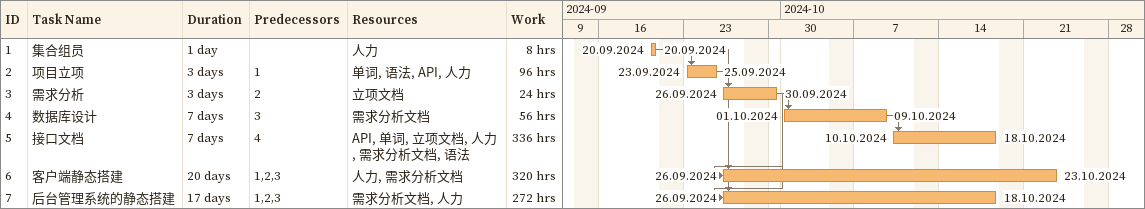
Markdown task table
| ID | Task | Duration | Start | Finish | Predecessors | Resources | Work (h) |
|---|---|---|---|---|---|---|---|
| 1 | 集合组员 | 1d | 2024-09-20 | 2024-09-20 |  | 人力 | 8 |
| 2 | 项目立项 | 3d | 2024-09-23 | 2024-09-25 | 1 | 单词, 语法, API, 人力 | 96 |
| 3 | 需求分析 | 3d | 2024-09-26 | 2024-09-30 | 2 | 立项文档 | 24 |
| 4 | 数据库设计 | 7d | 2024-10-01 | 2024-10-09 | 3 | 需求分析文档 | 56 |
| 5 | 接口文档 | 7d | 2024-10-10 | 2024-10-18 | 4 | API, 单词, 立项文档, 人力, 需求分析文档, 语法 | 336 |
| 6 | 客户端静态搭建 | 20d | 2024-09-26 | 2024-10-23 | 1, 2, 3 | 人力, 需求分析文档 | 320 |
| 7 | 后台管理系统的静态搭建 | 17d | 2024-09-26 | 2024-10-18 | 1, 2, 3 | 需求分析文档, 人力 | 272 |
